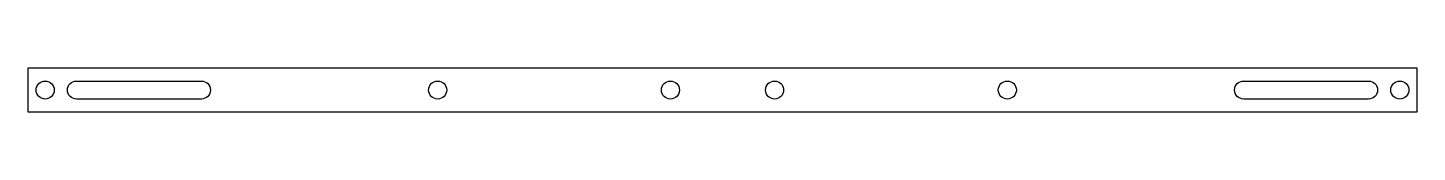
# Model space of a CAD drawing. Header units: millimetres. Extents: x 0 to 400, y 0 to 13.
import ezdxf

# ---------------------------------------------------------------- set-up
doc = ezdxf.new("R2010")
doc.units = ezdxf.units.MM

msp = doc.modelspace()

# ---------------------------------------------------------------- linework, layer by layer
msp.add_lwpolyline([(0, 0), (400, 0), (400, 12.7), (0, 12.7)], close=True)
for points in [[(50, 8.95, -1), (50, 3.75), (14, 3.75, -1), (14, 8.95)], [(350, 3.75, -1), (350, 8.95), (386, 8.95, -1), (386, 3.75)]]:
    msp.add_lwpolyline(points, format="xyb", close=True)
for centre in [(5, 6.35), (118, 6.35), (185, 6.35), (215, 6.35), (282, 6.35), (395, 6.35)]:
    msp.add_circle(centre, 2.6)

doc.saveas('drawing.dxf')
